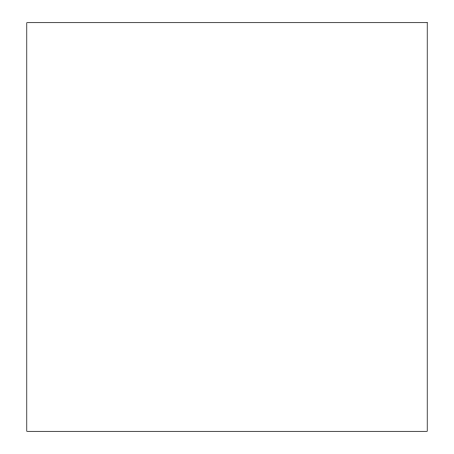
<?xml version="1.0" encoding="UTF-8"?>
<svg xmlns="http://www.w3.org/2000/svg" width="454" height="454" viewBox="0 0 454 454"><rect width="100%" height="100%" fill="white"/><g stroke="black" fill="none" stroke-linecap="round" stroke-linejoin="round"><path stroke-width="0.68" d="M427.214 22.7L26.786 22.7L26.786 431.3L427.214 431.3L427.214 22.7"/></g></svg>
